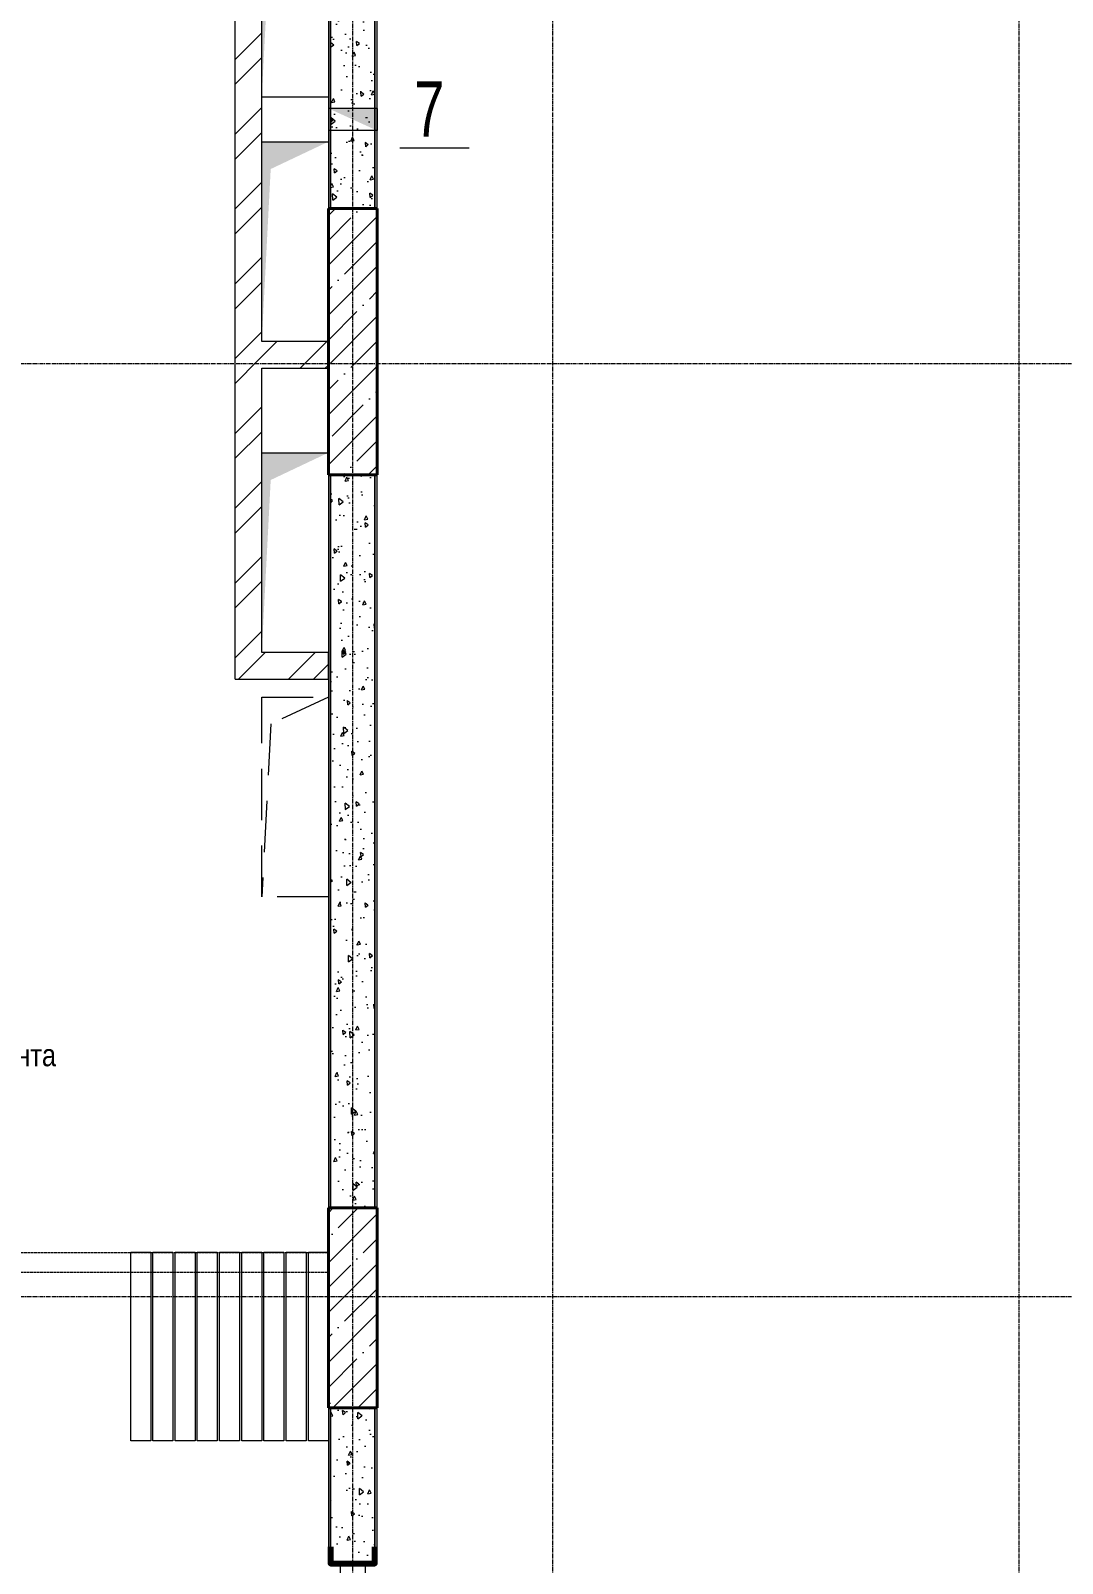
# Model space of a CAD drawing. Header units: millimetres. Extents: x -231292 to 573618, y -153144 to 564035.
# Drawn here: x 151278 to 155924, y 415402 to 422302 of the extents above; entities that cross this region are included whole.
import ezdxf
from ezdxf.enums import TextEntityAlignment as Align

# ---------------------------------------------------------------- set-up
doc = ezdxf.new("R2010")
doc.units = ezdxf.units.MM
for name, pattern in [('ADSK_Невидимые', [5, 3, -2]), ('CENTER2', [28.575, 19.05, -3.175, 3.175, -3.175]), ('HIDDEN', [9.525, 6.35, -3.175]), ('HIDDEN2', [4.7625, 3.175, -1.5875])]:
    doc.linetypes.add(name, pattern=pattern)
doc.layers.get('0').update_dxf_attribs({"color": 250})
doc.layers.get('Defpoints').update_dxf_attribs({"color": 250})
for name, color, linetype, lineweight in [('A-AREA', 250, 'Continuous', 15), ('АР_Двери_витраж', 250, 'Continuous', 9), ('АР_Колонны', 250, 'Continuous', 35), ('АР_Отв. марка', 250, 'Continuous', 9), ('АР_площадь пом', 250, 'Continuous', 5), ('АР_Стены ЖБ', 250, 'Continuous', 35), ('АР_Стены кирпич', 250, 'Continuous', 20), ('АР_Стены ПЕНОблок', 250, 'Continuous', 20), ('АР_Тонкая', 250, 'Continuous', 5), ('АР_Штриховка', 250, 'Continuous', 0), ('КМ_Фахверки', 250, 'Continuous', 80), ('ОВ_Классы', 250, 'Continuous', 0), ('ОВ_Кондиционирование', 250, 'Continuous', 5), ('ОВ_Шахты', 250, 'Continuous', 5), ('РД_Оси_100', 250, 'Continuous', 0), ('ТХ_Оборудование', 250, 'Continuous', 9)]:
    doc.layers.add(name, color=color, linetype=linetype, lineweight=lineweight)
doc.styles.add('Arial0', font='arial.ttf')
doc.styles.add('style1', font='ARIALN.TTF')
pattern_1 = [(45, (50428.77, 366201.75), (-168.3798, 168.3798), []), (45, (50541.02, 366201.75), (-168.3798, 168.3798), [])]

# ---------------------------------------------------------------- blocks, each defined once
blk = doc.blocks.new('otv')
at = {"linetype": 'Continuous'}
blk.add_lwpolyline([(0, -1), (0, 0), (1, 0), (1, -1)], close=True, dxfattribs=at)
blk.add_solid([(0, -1), (0, 0), (0.1346, -0.1366), (1, 0)], dxfattribs=at)
blk = doc.blocks.new('otv пунктир')
at = {"linetype": 'HIDDEN', "ltscale": 0.07}
blk.add_lwpolyline([(0, 0), (0, 1), (1, 1), (1, 0)], close=True, dxfattribs=at)
blk.add_lwpolyline([(0, 1), (0.1346, 0.1366), (1, 0)], dxfattribs=at)
blk = doc.blocks.new('Ф_пеноблок 200')
at = {"layer": 'КМ_Фахверки'}
blk.add_lwpolyline([(0, -75), (0, 0), (200, 0), (200, -75)], dxfattribs=at)
blk = doc.blocks.new('СОШ_2200_АР_ОСИ_М100_28.05.24')
at = {"layer": 'РД_Оси_100', "linetype": 'CENTER2'}
for p, q in [((102300, -6155), (102300, 139938.679)), ((119910, 54600), (94200, 54600)), ((119910, 50400), (94200, 50400))]:
    blk.add_line(p, q, dxfattribs=at)
for points in [[(103200, -6155), (103200, 139938.679)], [(105300, -6155), (105300, 139938.679)]]:
    blk.add_lwpolyline(points, dxfattribs=at)
blk = doc.blocks.new('MOK-МаркаПомещения1')
at = {"layer": 'A-AREA', "color": 0}
blk.add_line((-3.651, -1.944), (3.649, -1.944), dxfattribs=at)
at = {"layer": 'A-AREA', "color": 0, "style": 'style1'}
blk.add_attdef('АР-ПОМЕЩЕНИЕ:ПЛОЩАДЬ', text='', height=3, dxfattribs=at).set_placement((0, 0), align=Align.MIDDLE)
at = {"layer": 'Defpoints', "style": 'style1', "flags": 8}
blk.add_attdef('АР-ПОМЕЩЕНИЕ:НАИМЕНОВАНИЕ', text='', height=1, dxfattribs=at).set_placement((0, 2.956), align=Align.MIDDLE)
blk = doc.blocks.new('MOK-МаркаПроема инж.')
blk.add_line((-1.328, -1.754), (1.802, -1.754))
at = {"color": 0, "style": 'Arial0', "width": 0.7}
blk.add_attdef('АР-ПРОЕМ:Коробка', text='', height=2.5, dxfattribs=at).set_placement((0, 0), align=Align.MIDDLE)

msp = doc.modelspace()

# ---------------------------------------------------------------- hatches: boundary and pattern name
at = {"layer": 'АР_Штриховка', "linetype": 'Continuous', "lineweight": 0}
h = msp.add_hatch(dxfattribs=at)
h.set_pattern_fill('AR-CONC', color=256, angle=-315, style=0)
h.set_pattern_definition([(95, (50428.77, 366201.75), (140.09465, 117.55338), [19.05, -209.55]), (40, (50428.77, 366201.75), (-160.01845, 110.17673), [15.24, -167.64058]), (145.45144, (50440.44, 366211.55), (-19.9238, 227.7301), [16.19, -178.09024]), (91.1842, (50392.85, 366237.67), (221.41024, 161.9534), [28.575, -314.325]), (141.63556, (50411.3, 366251.17), (-7.0866, 342.82676), [24.285, -267.1356]), (36.18415, (50392.85, 366237.67), (-7.0866, 342.82676), [22.85997, -251.4597]), (66, (50419.79, 366246.65), (179.51998, 34.89515), [19.05, -209.55]), (11, (50419.79, 366246.65), (-86.53993, 173.9412), [15.24, -167.64]), (116.45145, (50434.75, 366249.56), (92.98005, 208.83634), [16.19, -178.08994]), (82.5, (50428.77, 366201.75), (-57.60547, 61.973414), [0, -165.608, 0, -170.18, 0, -168.275]), (52.5, (50428.77, 366201.75), (-23.58973, 118.087), [0, -97.028, 0, -161.798, 0, -64.135]), (12.5, (50388.716, 366161.7), (99.927863, 91.826196), [0, -63.5, 0, -198.12, 0, -262.89]), (2.5, (50370.76, 366143.74), (86.7639, 122.72239), [0, -82.55, 0, -131.572, 0, -186.69])])
h.paths.add_polyline_path([(152828.768, 424502.753), (152628.768, 424502.753), (152628.768, 424501.753), (152828.768, 424501.753)], flags=0)
h.paths.add_polyline_path([(152828.768, 423251.753), (152628.768, 423251.753), (152628.768, 421501.751), (152828.768, 421501.751)], flags=0)
h = msp.add_hatch(dxfattribs=at)
h.set_pattern_fill('ANSI32', color=256, scale=25, style=0)
h.set_pattern_definition([(45, (50428.77, 366201.75), (-168.3798, 168.3798), []), (45, (50541.02, 366201.75), (-168.3798, 168.3798), [])])
h.paths.add_polyline_path([(152198.768, 419381.753), (152318.768, 419501.753), (152318.768, 420781.753), (152288.768, 420861.753), (152198.768, 420901.753)], flags=0)
h.paths.add_polyline_path([(152198.768, 420901.753), (152288.768, 420861.753), (152318.768, 420901.753), (152318.768, 422901.752), (152198.768, 423021.752)], flags=0)
at = {"layer": 'АР_Штриховка', "linetype": 'Continuous', "lineweight": 5}
h = msp.add_hatch(dxfattribs=at)
h.set_pattern_fill('ANSI35', color=256, scale=25, style=0)
h.set_pattern_definition([(45, (50428.77, 366201.75), (-112.2532, 112.2532), []), (45, (50541.02, 366201.75), (-112.2532, 112.2532), [198.4375, -39.6875, 0, -39.6875])])
h.paths.add_polyline_path([(152618.768, 420301.753), (152838.768, 420301.753), (152838.768, 421501.751), (152618.768, 421501.751)], flags=0)
at = {"layer": 'АР_Штриховка', "linetype": 'Continuous', "lineweight": 0}
h = msp.add_hatch(dxfattribs=at)
h.set_pattern_fill('ANSI32', color=256, scale=25, style=0)
h.set_pattern_definition(pattern_1)
h.paths.add_polyline_path([(152618.768, 420781.753), (152618.768, 420901.753), (152318.768, 420901.753), (152288.768, 420861.753), (152318.768, 420781.753)], flags=0)
h = msp.add_hatch(dxfattribs=at)
h.set_pattern_fill('AR-CONC', color=256, angle=-315, style=0)
h.set_pattern_definition([(95, (50428.77, 366201.75), (140.09465, 117.55338), [19.05, -209.55]), (40, (50428.77, 366201.75), (-160.01845, 110.17673), [15.24, -167.64058]), (145.45144, (50440.44, 366211.55), (-19.9238, 227.7301), [16.19, -178.09024]), (91.1842, (50392.85, 366237.67), (221.41024, 161.9534), [28.575, -314.325]), (141.63556, (50411.3, 366251.17), (-7.0866, 342.82676), [24.285, -267.1356]), (36.18415, (50392.85, 366237.67), (-7.0866, 342.82676), [22.86, -251.4597]), (66, (50419.79, 366246.65), (179.51998, 34.89515), [19.05, -209.55]), (11, (50419.79, 366246.65), (-86.53993, 173.9412), [15.24, -167.64]), (116.45145, (50434.75, 366249.56), (92.98005, 208.83634), [16.19, -178.08994]), (82.5, (50428.77, 366201.75), (-57.60547, 61.973414), [0, -165.608, 0, -170.18, 0, -168.275]), (52.5, (50428.77, 366201.75), (-23.58973, 118.087), [0, -97.028, 0, -161.798, 0, -64.135]), (12.5, (50388.716, 366161.7), (99.927863, 91.826196), [0, -63.5, 0, -198.12, 0, -262.89]), (2.5, (50370.76, 366143.74), (86.7639, 122.72239), [0, -82.55, 0, -131.572, 0, -186.69])])
h.paths.add_polyline_path([(152828.768, 420301.753), (152628.768, 420301.753), (152628.768, 417001.753), (152828.768, 417001.753)], flags=0)
h = msp.add_hatch(dxfattribs=at)
h.set_pattern_fill('ANSI32', color=256, scale=25, style=0)
h.set_pattern_definition(pattern_1)
h.paths.add_polyline_path([(152618.768, 419381.753), (152618.768, 419501.753), (152318.768, 419501.753), (152198.768, 419381.753)], flags=0)
at = {"layer": 'АР_Штриховка', "linetype": 'Continuous', "lineweight": 5}
h = msp.add_hatch(dxfattribs=at)
h.set_pattern_fill('ANSI35', color=256, scale=25, style=0)
h.set_pattern_definition([(45, (50428.77, 366201.75), (-112.2532, 112.2532), []), (45, (50541.02, 366201.75), (-112.2532, 112.2532), [198.4375, -39.6875, 0, -39.6875])])
h.paths.add_polyline_path([(152838.768, 417001.753), (152618.768, 417001.753), (152618.768, 416101.753), (152838.768, 416101.753)], flags=0)
at = {"layer": 'АР_Штриховка', "linetype": 'Continuous', "lineweight": 0}
h = msp.add_hatch(dxfattribs=at)
h.set_pattern_fill('AR-CONC', color=256, angle=-315, style=0)
h.set_pattern_definition([(95, (50428.77, 366201.75), (140.09465, 117.55338), [19.05, -209.55]), (40, (50428.77, 366201.75), (-160.01845, 110.17673), [15.24, -167.64058]), (145.45144, (50440.44, 366211.55), (-19.9238, 227.7301), [16.19, -178.09024]), (91.1842, (50392.85, 366237.67), (221.41024, 161.9534), [28.575, -314.325]), (141.63556, (50411.3, 366251.17), (-7.0866, 342.82676), [24.285, -267.1356]), (36.18415, (50392.85, 366237.67), (-7.0866, 342.82676), [22.86, -251.4597]), (66, (50419.79, 366246.65), (179.51998, 34.89515), [19.05, -209.55]), (11, (50419.79, 366246.65), (-86.53993, 173.9412), [15.24, -167.64]), (116.45145, (50434.75, 366249.56), (92.98005, 208.83634), [16.19, -178.08994]), (82.5, (50428.77, 366201.75), (-57.60547, 61.973414), [0, -165.608, 0, -170.18, 0, -168.275]), (52.5, (50428.77, 366201.75), (-23.58973, 118.087), [0, -97.028, 0, -161.798, 0, -64.135]), (12.5, (50388.716, 366161.7), (99.927863, 91.826196), [0, -63.5, 0, -198.12, 0, -262.89]), (2.5, (50370.76, 366143.74), (86.7639, 122.72239), [0, -82.55, 0, -131.572, 0, -186.69])])
h.paths.add_polyline_path([(152828.768, 416101.753), (152628.768, 416101.753), (152628.768, 415401.753), (152828.768, 415401.753)], flags=0)
h.paths.add_polyline_path([(152828.768, 414151.753), (152628.768, 414151.753), (152628.768, 412201.753), (152828.768, 412201.753)], flags=0)
at = {"layer": 'ОВ_Кондиционирование', "linetype": 'Continuous', "lineweight": 5}
for points in [[(152838.768, 421951.74), (152618.768, 421951.74), (152728.768, 421901.74)], [(152838.768, 421851.74), (152838.768, 421951.74), (152728.768, 421901.74)]]:
    msp.add_hatch(color=256, dxfattribs=at).paths.add_polyline_path(points, flags=0)

# ---------------------------------------------------------------- linework, layer by layer
at = {"layer": 'АР_Двери_витраж', "linetype": 'Continuous', "lineweight": 9}
msp.add_lwpolyline([(152673.768, 415251.753), (152673.768, 415401.753), (152783.768, 415401.753), (152783.768, 415251.753)], close=True, dxfattribs=at)
at = {"layer": 'АР_Колонны', "linetype": 'HIDDEN2', "lineweight": 25}
for p, q in [((152618.768, 421501.751), (152838.768, 421501.751)), ((152618.768, 420301.753), (152618.768, 421501.751)), ((152838.768, 421501.751), (152838.768, 420301.753)), ((152838.768, 420301.753), (152618.768, 420301.753)), ((152618.768, 417001.753), (152838.768, 417001.753)), ((152618.768, 416101.753), (152618.768, 417001.753)), ((152838.768, 417001.753), (152838.768, 416101.753)), ((152838.768, 416101.753), (152618.768, 416101.753))]:
    msp.add_line(p, q, dxfattribs=at)
at = {"layer": 'АР_Колонны', "linetype": 'Continuous', "lineweight": 35}
for p, q in [((152838.768, 421501.751), (152618.768, 421501.751)), ((152618.768, 421501.751), (152618.768, 420301.753)), ((152838.768, 420301.753), (152838.768, 421501.751)), ((152618.768, 420301.753), (152838.768, 420301.753)), ((152618.768, 417001.753), (152618.768, 416101.753)), ((152838.768, 417001.753), (152618.768, 417001.753)), ((152838.768, 416101.753), (152838.768, 417001.753)), ((152618.768, 416101.753), (152838.768, 416101.753))]:
    msp.add_line(p, q, dxfattribs=at)
at = {"layer": 'АР_Стены ЖБ', "linetype": 'Continuous', "lineweight": 40}
for p, q in [((152838.768, 421501.751), (152618.768, 421501.751)), ((152618.768, 421501.751), (152618.768, 420301.753)), ((152838.768, 420301.753), (152838.768, 421501.751)), ((152618.768, 420301.753), (152838.768, 420301.753)), ((152838.768, 417001.753), (152618.768, 417001.753)), ((152618.768, 417001.753), (152618.768, 416101.753)), ((152838.768, 416101.753), (152838.768, 417001.753)), ((152618.768, 416101.753), (152838.768, 416101.753))]:
    msp.add_line(p, q, dxfattribs=at)
at = {"layer": 'АР_Стены кирпич', "linetype": 'Continuous', "lineweight": 20}
for p, q in [((152198.768, 419381.753), (152198.768, 423021.752)), ((152318.768, 420901.753), (152318.768, 422901.752)), ((152618.768, 420901.753), (152318.768, 420901.753)), ((152618.768, 420781.753), (152618.768, 420901.753)), ((152318.768, 419501.753), (152318.768, 420781.753)), ((152318.768, 420781.753), (152618.768, 420781.753)), ((152618.768, 419501.753), (152318.768, 419501.753)), ((152618.768, 419381.753), (152618.768, 419501.753)), ((152198.768, 419381.753), (152618.768, 419381.753))]:
    msp.add_line(p, q, dxfattribs=at)
at = {"layer": 'АР_Стены ПЕНОблок', "linetype": 'Continuous', "lineweight": 20}
for p, q in [((152628.768, 423251.753), (152628.768, 421501.751)), ((152828.768, 421501.751), (152828.768, 423251.753)), ((152628.768, 421501.751), (152828.768, 421501.751)), ((152828.768, 420301.753), (152628.768, 420301.753)), ((152628.768, 420301.753), (152628.768, 417001.753)), ((152828.768, 417001.753), (152828.768, 420301.753)), ((152628.768, 417001.753), (152828.768, 417001.753)), ((152828.768, 416101.753), (152628.768, 416101.753)), ((152628.768, 416101.753), (152628.768, 415401.753)), ((152828.768, 415401.753), (152828.768, 416101.753)), ((152628.768, 415401.753), (152828.768, 415401.753))]:
    msp.add_line(p, q, dxfattribs=at)
at = {"layer": 'АР_Тонкая', "linetype": 'Continuous', "lineweight": 0}
for p, q in [((152618.768, 423251.753), (152618.768, 421501.751)), ((152628.768, 421501.751), (152628.768, 423251.753)), ((152828.768, 423251.753), (152828.768, 421501.751)), ((152838.768, 421501.751), (152838.768, 423251.753)), ((152618.768, 421501.751), (152628.768, 421501.751)), ((152828.768, 421501.751), (152838.768, 421501.751)), ((152628.768, 420301.753), (152618.768, 420301.753)), ((152618.768, 420301.753), (152618.768, 417001.753)), ((152628.768, 417001.753), (152628.768, 420301.753)), ((152838.768, 420301.753), (152828.768, 420301.753)), ((152828.768, 420301.753), (152828.768, 417001.753)), ((152838.768, 417001.753), (152838.768, 420301.753)), ((152618.768, 417001.753), (152628.768, 417001.753)), ((152828.768, 417001.753), (152838.768, 417001.753)), ((152628.768, 416101.753), (152618.768, 416101.753)), ((152618.768, 416101.753), (152618.768, 415401.753)), ((152628.768, 415401.753), (152628.768, 416101.753)), ((152838.768, 416101.753), (152828.768, 416101.753)), ((152828.768, 416101.753), (152828.768, 415401.753)), ((152838.768, 415401.753), (152838.768, 416101.753)), ((152618.768, 415401.753), (152628.768, 415401.753)), ((152828.768, 415401.753), (152838.768, 415401.753))]:
    msp.add_line(p, q, dxfattribs=at)
at = {"layer": 'ОВ_Кондиционирование', "linetype": 'Continuous', "lineweight": 9}
for p, q in [((152618.768, 421951.74), (152618.768, 421851.74)), ((152838.768, 421951.74), (152618.768, 421951.74)), ((152838.768, 421951.74), (152838.768, 421851.74)), ((152838.768, 421851.74), (152618.768, 421851.74))]:
    msp.add_line(p, q, dxfattribs=at)
at = {"layer": 'ТХ_Оборудование'}
msp.add_line((152628.768, 416121.752), (152618.768, 416121.752), dxfattribs=at)
at = {"layer": 'ТХ_Оборудование', "linetype": 'ADSK_Невидимые'}
msp.add_lwpolyline([(145048.768, 416801.752), (152618.768, 416801.752), (152618.768, 416711.752), (145048.768, 416711.752)], close=True, dxfattribs=at)
at = {"layer": 'ТХ_Оборудование'}
for points in [[(151728.768, 415952.86), (151728.768, 416802.86), (151818.768, 416802.86), (151818.768, 415952.86)], [(151828.768, 415952.86), (151828.768, 416802.86), (151918.768, 416802.86), (151918.768, 415952.86)], [(151928.768, 415952.86), (151928.768, 416802.86), (152018.768, 416802.86), (152018.768, 415952.86)], [(152028.768, 415952.86), (152028.768, 416802.86), (152118.768, 416802.86), (152118.768, 415952.86)], [(152128.768, 415952.86), (152128.768, 416802.86), (152218.768, 416802.86), (152218.768, 415952.86)], [(152228.768, 415952.86), (152228.768, 416802.86), (152318.768, 416802.86), (152318.768, 415952.86)], [(152328.768, 415952.86), (152328.768, 416802.86), (152418.768, 416802.86), (152418.768, 415952.86)], [(152428.768, 415952.86), (152428.768, 416802.86), (152518.768, 416802.86), (152518.768, 415952.86)], [(152528.768, 415952.86), (152528.768, 416802.86), (152618.768, 416802.86), (152618.768, 415952.86)]]:
    msp.add_lwpolyline(points, close=True, dxfattribs=at)

# ---------------------------------------------------------------- block references
at = {"layer": 'АР_Отв. марка', "linetype": 'Continuous', "lineweight": 9, "xscale": 100, "yscale": 100, "zscale": 100}
msp.add_blockref('MOK-МаркаПроема инж.', (153072.699, 421949.197, 580), dxfattribs=at).add_auto_attribs({'АР-ПРОЕМ:Коробка': '7'})
at = {"layer": 'АР_площадь пом', "linetype": 'Continuous', "lineweight": 5}
ref = msp.add_blockref('MOK-МаркаПомещения1', (148173.641, 417383.022), dxfattribs=dict(at, xscale=100, yscale=100, zscale=100))
ref.add_attrib('АР-ПОМЕЩЕНИЕ:НАИМЕНОВАНИЕ', 'Инженерный лабораторно-исследовательский комплекс с возможностью зонирования. Зона физического эксперимента', dxfattribs={"layer": 'Defpoints', "height": 100, "style": 'style1'}).set_placement((148173.641, 417678.585), align=Align.MIDDLE)
ref.add_attrib('АР-ПОМЕЩЕНИЕ:ПЛОЩАДЬ', '59.81', dxfattribs={"layer": 'A-AREA', "color": 0, "height": 300, "style": 'style1'}).set_placement((148173.641, 417383.022), align=Align.MIDDLE)
at = {"layer": 'КМ_Фахверки', "xscale": -1, "rotation": 180}
msp.add_blockref('Ф_пеноблок 200', (152628.768, 415401.753), dxfattribs=at)
at = {"layer": 'ОВ_Классы', "xscale": 900, "yscale": 300, "rotation": 270}
msp.add_blockref('otv пунктир', (152318.768, 419301.753), dxfattribs=at)
at = {"layer": 'ОВ_Шахты', "xscale": 300, "yscale": 900, "zscale": 300}
for p in [(152318.768, 422901.752), (152318.768, 421801.752), (152318.768, 420401.753)]:
    msp.add_blockref('otv', p, dxfattribs=at)
at = {"layer": 'РД_Оси_100'}
msp.add_blockref('СОШ_2200_АР_ОСИ_М100_28.05.24', (50428.768, 366201.753), dxfattribs=at)

doc.saveas('drawing.dxf')
